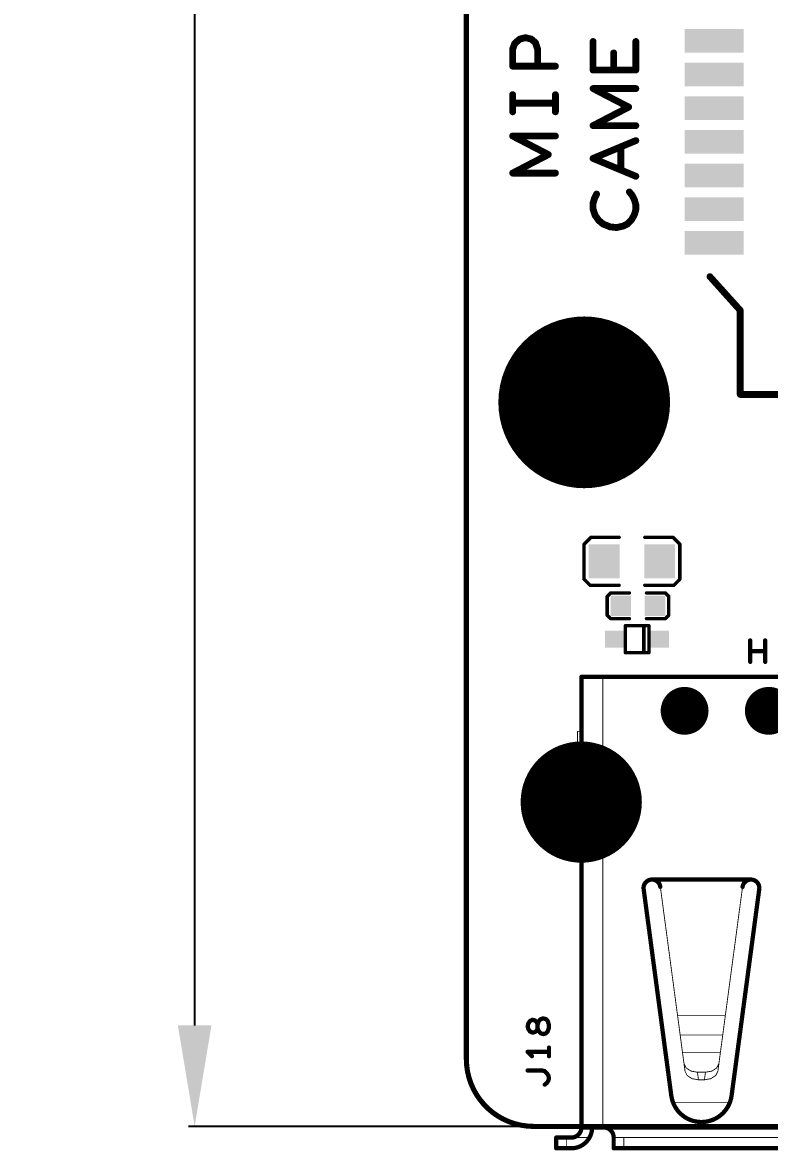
# Model space of a CAD drawing. Extents: x -12 to 107, y 8 to 106.
# Drawn here: x -12.18 to 10, y 9.79 to 43.28 of the extents above; entities that cross this region are included whole.
import ezdxf

# ---------------------------------------------------------------- set-up
doc = ezdxf.new("R2010")
doc.units = 0
doc.header["$MEASUREMENT"] = 0
doc.layers.get('0').update_dxf_attribs({"linetype": 'CONTINUOUS'})
doc.layers.get('Defpoints').update_dxf_attribs({"linetype": 'CONTINUOUS'})
doc.layers.add('SILK_TOP_ART', color=251, linetype='CONTINUOUS', true_color=0x636466)
doc.layers.add('SOLDER_TOP_ART', color=18, linetype='CONTINUOUS', true_color=0x000000)
doc.styles.get("Standard").update_dxf_attribs({"font": 'arial.ttf'})
doc.dimstyles.get("Standard").update_dxf_attribs({"dimtxt": 3, "dimasz": 3, "dimexe": 0.18, "dimexo": 0, "dimgap": 1, "dimtad": 0, "dimtih": 1, "dimtoh": 1, "dimzin": 0, "dimdsep": 46, "dimtxsty": 'Standard', "dimcen": 0.09, "dimadec": 0, "dimazin": 0, "dimtfac": 1, "dimtofl": 0, "dimtmove": 2, "dimatfit": 3, "dimfxl": 1, "dimtolj": 1, "dimtzin": 0, "dimarcsym": 0})

# ---------------------------------------------------------------- blocks, each defined once
blk = doc.blocks.new('ROUND_325')
at = {"const_width": 0.1}
blk.add_lwpolyline([(-0.05, 0, 1), (0.05, 0, 1)], format="xyb", close=True, dxfattribs=at)
blk = doc.blocks.new('ROUND_311')
at = {"const_width": 0.1016}
blk.add_lwpolyline([(-0.0508, 0, 1), (0.0508, 0, 1)], format="xyb", close=True, dxfattribs=at)
blk = doc.blocks.new('ROUND_217')
at = {"const_width": 0.0508}
blk.add_lwpolyline([(-0.0254, 0, 1), (0.0254, 0, 1)], format="xyb", close=True, dxfattribs=at)
blk = doc.blocks.new('ROUND_162')
at = {"const_width": 0.0635}
blk.add_lwpolyline([(-0.03175, 0, 1), (0.03175, 0, 1)], format="xyb", close=True, dxfattribs=at)
blk = doc.blocks.new('ROUND_216')
at = {"const_width": 0.0762}
blk.add_lwpolyline([(-0.0381, 0, 1), (0.0381, 0, 1)], format="xyb", close=True, dxfattribs=at)
blk = doc.blocks.new('ROUND_32')
at = {"const_width": 0.0127}
blk.add_lwpolyline([(-0.00635, 0, 1), (0.00635, 0, 1)], format="xyb", close=True, dxfattribs=at)
blk = doc.blocks.new('ROUND_343')
at = {"const_width": 1.8}
blk.add_lwpolyline([(-0.9, 0, 1), (0.9, 0, 1)], format="xyb", close=True, dxfattribs=at)
blk = doc.blocks.new('ROUND_340')
at = {"const_width": 2.55}
blk.add_lwpolyline([(-1.275, 0, 1), (1.275, 0, 1)], format="xyb", close=True, dxfattribs=at)
blk = doc.blocks.new('RECTANGLE_357')
blk.add_solid([(0.875, 0.35), (0.875, -0.35), (-0.875, 0.35), (-0.875, -0.35)])
blk = doc.blocks.new('RECTANGLE_373')
blk.add_solid([(0.29, 0.25), (0.29, -0.25), (-0.29, 0.25), (-0.29, -0.25)])
blk = doc.blocks.new('SQUARE_332')
blk.add_solid([(0.304, 0.304), (0.304, -0.304), (-0.304, 0.304), (-0.304, -0.304)])
blk = doc.blocks.new('RECTANGLE_331')
blk.add_solid([(0.4564, 0.5072), (0.4564, -0.5072), (-0.4564, 0.5072), (-0.4564, -0.5072)])
blk = doc.blocks.new('ROUND_372')
at = {"const_width": 0.71}
blk.add_lwpolyline([(-0.355, 0, 1), (0.355, 0, 1)], format="xyb", close=True, dxfattribs=at)
blk = doc.blocks.new('*D167')
at = {"color": 0, "linetype": 'Continuous', "lineweight": -2, "transparency": 16777216}
for p, q in [((3.038, 84.5), (-7.249, 84.5)), ((-7.069, 81.5), (-7.069, 50.032)), ((-7.069, 13.5), (-7.069, 44.968)), ((3, 10.5), (-7.249, 10.5))]:
    blk.add_line(p, q, dxfattribs=at)
at = {"color": 0, "linetype": 'Continuous', "transparency": 16777216}
for points in [[(-7.569, 81.5), (-6.569, 81.5), (-7.069, 84.5)], [(-7.569, 13.5), (-6.569, 13.5), (-7.069, 10.5)]]:
    blk.add_solid(points, dxfattribs=at)
at = {"layer": 'Defpoints', "color": 0, "linetype": 'Continuous', "transparency": 16777216}
for p in [(3.038, 84.5), (-7.069, 10.5), (3, 10.5)]:
    blk.add_point(p, dxfattribs=at)
at = {"color": 0, "linetype": 'Continuous', "transparency": 16777216, "insert": (-7.069, 47.5), "char_height": 3, "attachment_point": 5}
blk.add_mtext('\\A1;74.00', dxfattribs=at)

msp = doc.modelspace()

# ---------------------------------------------------------------- linework, layer by layer
at = {"layer": 'SILK_TOP_ART'}
for points, const_width in [([(1, 82.5), (1, 12.5)], 0.1524), ([(2.4384, 42.6593), (2.5866, 42.7863)], 0.2032), ([(2.5866, 42.7863), (2.7559, 42.8286)], 0.2032), ([(2.7559, 42.8286), (2.9252, 42.7863)], 0.2032), ([(2.9252, 42.7863), (3.0522, 42.6805)], 0.2032), ([(2.3749, 42.49), (2.4384, 42.6593)], 0.2032), ([(2.3749, 41.982), (2.3749, 42.49)], 0.2032), ([(3.0522, 42.6805), (3.1158, 42.49)], 0.2032), ([(3.1158, 42.49), (3.1158, 41.982)], 0.2032), ([(4.7625, 41.8677), (4.7625, 42.7143)], 0.2032), ([(6.0325, 42.7143), (6.0325, 41.8677)], 0.2032), ([(5.3763, 42.3757), (5.3763, 41.8677)], 0.2032), ([(3.6449, 41.982), (2.3749, 41.982)], 0.2032), ([(6.0325, 41.8677), (4.7625, 41.8677)], 0.2032), ([(2.3749, 40.6273), (2.3749, 41.1353)], 0.2032), ([(3.6449, 40.6273), (3.6449, 41.1353)], 0.2032), ([(5.8208, 40.767), (4.7625, 41.3174)], 0.2032), ([(4.7625, 41.3174), (6.0325, 41.3174)], 0.2032), ([(2.3749, 40.8813), (3.6449, 40.8813)], 0.2032), ([(4.7625, 40.2166), (5.8208, 40.767)], 0.2032), ([(6.0325, 40.2166), (4.7625, 40.2166)], 0.2032), ([(3.4332, 39.3573), (2.3749, 39.9077)], 0.2032), ([(2.3749, 39.9077), (3.6449, 39.9077)], 0.2032), ([(4.7625, 39.243), (6.0325, 39.7722)], 0.2032), ([(5.588, 39.5817), (5.588, 38.9043)], 0.2032), ([(2.3749, 38.8069), (3.4332, 39.3573)], 0.2032), ([(6.0325, 38.7138), (4.7625, 39.243)], 0.2032), ([(3.6449, 38.8069), (2.3749, 38.8069)], 0.2032), ([(4.8683, 38.1847), (4.8048, 38.0577)], 0.2032), ([(5.9267, 38.1423), (5.842, 38.2482)], 0.2032), ([(5.9902, 38.0153), (5.9267, 38.1423)], 0.2032), ([(4.8048, 38.0577), (4.7625, 37.9095)], 0.2032), ([(4.7625, 37.9095), (4.7625, 37.7402)], 0.2032), ([(6.0325, 37.8672), (5.9902, 38.0153)], 0.2032), ([(6.0325, 37.719), (6.0325, 37.8672)], 0.2032), ([(4.7625, 37.7402), (4.826, 37.5496)], 0.2032), ([(4.826, 37.5496), (4.9318, 37.4015)], 0.2032), ([(5.7785, 37.2957), (5.9055, 37.4227)], 0.2032), ([(5.9055, 37.4227), (5.9902, 37.5708)], 0.2032), ([(5.9902, 37.5708), (6.0325, 37.719)], 0.2032), ([(4.9318, 37.4015), (5.0588, 37.2957)], 0.2032), ([(5.0588, 37.2957), (5.2705, 37.211)], 0.2032), ([(5.2705, 37.211), (5.461, 37.1898)], 0.2032), ([(5.461, 37.1898), (5.6515, 37.2322)], 0.2032), ([(5.6515, 37.2322), (5.7785, 37.2957)], 0.2032), ([(8.2324, 35.7338), (9.1324, 34.7338)], 0.2), ([(9.1324, 32.2338), (9.1324, 34.7338)], 0.2), ([(12.1324, 32.2338), (9.1324, 32.2338)], 0.2), ([(4.4958, 27.7876), (4.699, 27.9908)], 0.1016), ([(4.4958, 26.7462), (4.4958, 27.7876)], 0.1016), ([(4.699, 27.9908), (5.5372, 27.9908)], 0.1016), ([(7.1374, 27.9908), (6.2992, 27.9908)], 0.1016), ([(7.3406, 27.7876), (7.1374, 27.9908)], 0.1016), ([(7.3406, 26.7462), (7.3406, 27.7876)], 0.1016), ([(4.6736, 26.5684), (4.4958, 26.7462)], 0.1016), ([(7.1628, 26.5684), (7.3406, 26.7462)], 0.1016), ([(5.5372, 26.5684), (4.6736, 26.5684)], 0.1016), ([(6.2992, 26.5684), (7.1628, 26.5684)], 0.1016), ([(5.1816, 26.2349), (5.2865, 26.3398)], 0.1016), ([(5.1816, 25.6791), (5.1816, 26.2349)], 0.1016), ([(5.2865, 26.3398), (5.842, 26.3398)], 0.1016), ([(6.9088, 26.3398), (6.35, 26.3398)], 0.1016), ([(7.0104, 26.2382), (6.9088, 26.3398)], 0.1016), ([(7.0104, 25.6794), (7.0104, 26.2382)], 0.1016), ([(5.2832, 25.5778), (5.1816, 25.6791)], 0.1016), ([(5.842, 25.5778), (5.2832, 25.5778)], 0.1016), ([(6.35, 25.5778), (6.9088, 25.5778)], 0.1016), ([(6.9088, 25.5778), (7.0104, 25.6794)], 0.1016), ([(5.7206, 25.3682), (6.4206, 25.3682)], 0.1016), ([(5.7206, 24.5682), (5.7206, 25.3682)], 0.1016), ([(6.2706, 25.3682), (6.2706, 24.5682)], 0.1016), ([(6.4206, 25.3682), (6.4206, 24.5682)], 0.1016), ([(9.4297, 24.2951), (9.4297, 24.9301)], 0.127), ([(9.8743, 24.9301), (9.8743, 24.2951)], 0.127), ([(6.4206, 24.5682), (5.7206, 24.5682)], 0.1016), ([(9.8743, 24.6126), (9.4297, 24.6126)], 0.127), ([(4.4168, 10.4699), (4.4168, 23.8499)], 0.127), ([(4.4168, 23.8499), (17.5468, 23.8499)], 0.127), ([(5.0548, 10.4699), (5.0548, 23.8499)], 0.0254), ([(4.3018, 21.7299), (4.3018, 22.2299)], 0.0254), ([(4.3018, 22.2299), (4.4168, 22.2299)], 0.0254), ([(4.4168, 21.476), (4.3018, 21.7299)], 0.0254), ([(4.1122, 21.0389), (4.3383, 21.0908)], 0.0254), ([(4.3383, 21.0908), (4.4168, 21.1499)], 0.0254), ([(2.8907, 20.8405), (2.8648, 20.821)], 0.0254), ([(2.8648, 20.821), (2.8648, 19.4388)], 0.0254), ([(2.9654, 20.8576), (2.8907, 20.8405)], 0.0254), ([(4.1122, 21.0389), (2.9654, 20.8576)], 0.0254), ([(2.9654, 20.8576), (2.9654, 19.4022)], 0.0254), ([(4.1122, 21.0389), (4.1122, 19.2209)], 0.0254), ([(2.8648, 19.4388), (2.8907, 19.4193)], 0.0254), ([(2.8907, 19.4193), (2.9654, 19.4022)], 0.0254), ([(4.1122, 19.2209), (2.9654, 19.4022)], 0.0254), ([(4.3383, 19.169), (4.1122, 19.2209)], 0.0254), ([(4.4168, 19.1099), (4.3383, 19.169)], 0.0254), ([(6.513, 17.8299), (9.4506, 17.8299)], 0.127), ([(7.0862, 11.4136), (6.2652, 17.5467)], 0.127), ([(7.4934, 12.1401), (6.7608, 17.6131)], 0.0254), ([(8.4702, 12.1401), (9.2028, 17.6131)], 0.0254), ([(9.6984, 17.5467), (8.8774, 11.4136)], 0.127), ([(3.211, 13.6864), (3.1475, 13.6229)], 0.127), ([(3.2851, 13.7075), (3.211, 13.6864)], 0.127), ([(3.3592, 13.6864), (3.2851, 13.7075)], 0.127), ([(3.4121, 13.6334), (3.3592, 13.6864)], 0.127), ([(8.6923, 13.7997), (7.2713, 13.7997)], 0.0254), ([(2.8194, 13.4747), (2.8406, 13.5594)], 0.127), ([(2.8406, 13.39), (2.8194, 13.4747)], 0.127), ([(2.8406, 13.5594), (2.8935, 13.6334)], 0.127), ([(2.8935, 13.316), (2.8406, 13.39)], 0.127), ([(2.8935, 13.6334), (2.9676, 13.6652)], 0.127), ([(2.9676, 13.6652), (3.0417, 13.644)], 0.127), ([(3.0417, 13.644), (3.0946, 13.5911)], 0.127), ([(3.0946, 13.3583), (3.0417, 13.3054)], 0.127), ([(3.0946, 13.5911), (3.1157, 13.5276)], 0.127), ([(3.1157, 13.4218), (3.0946, 13.3583)], 0.127), ([(3.1475, 13.6229), (3.1157, 13.5276)], 0.127), ([(3.1157, 13.5276), (3.1157, 13.4218)], 0.127), ([(3.1157, 13.5276), (3.1157, 13.4218)], 0.127), ([(3.1157, 13.4218), (3.1475, 13.3265)], 0.127), ([(3.4438, 13.5488), (3.4121, 13.6334)], 0.127), ([(3.4121, 13.316), (3.4438, 13.4006)], 0.127), ([(3.4544, 13.4747), (3.4438, 13.5488)], 0.127), ([(3.4438, 13.4006), (3.4544, 13.4747)], 0.127), ([(2.9676, 13.2842), (2.8935, 13.316)], 0.127), ([(3.0417, 13.3054), (2.9676, 13.2842)], 0.127), ([(3.1475, 13.3265), (3.211, 13.263)], 0.127), ([(3.211, 13.263), (3.2851, 13.2419)], 0.127), ([(3.2851, 13.2419), (3.3592, 13.263)], 0.127), ([(3.3592, 13.263), (3.4121, 13.316)], 0.127), ([(8.6137, 13.2122), (7.3499, 13.2122)], 0.0254), ([(3.4544, 12.7127), (2.8194, 12.7127)], 0.127), ([(2.8194, 12.7127), (2.9464, 12.5857)], 0.127), ([(3.4544, 12.5857), (3.4544, 12.8397)], 0.127), ([(8.545, 12.6993), (7.4186, 12.6993)], 0.0254), ([(3.2427, 12.1624), (2.8194, 12.1624)], 0.127), ([(3.3274, 12.1412), (3.2427, 12.1624)], 0.127), ([(3.3909, 12.0777), (3.3274, 12.1412)], 0.127), ([(3.4332, 12.0142), (3.3909, 12.0777)], 0.127), ([(3.4544, 11.9295), (3.4332, 12.0142)], 0.127), ([(7.4633, 12.3649), (7.5287, 12.235)], 0.0254), ([(7.4934, 12.1401), (7.5587, 12.0101)], 0.0254), ([(7.5287, 12.235), (7.6735, 12.1422)], 0.0254), ([(7.6735, 12.1422), (7.8634, 12.1086)], 0.0254), ([(8.1002, 12.1086), (7.8634, 12.1086)], 0.0254), ([(7.8634, 12.1086), (7.8934, 11.8838)], 0.0254), ([(8.0702, 11.8838), (8.1002, 12.1086)], 0.0254), ([(8.1002, 12.1086), (8.2901, 12.1422)], 0.0254), ([(8.2901, 12.1422), (8.4349, 12.235)], 0.0254), ([(8.4049, 12.0101), (8.4702, 12.1401)], 0.0254), ([(8.4349, 12.235), (8.5003, 12.3649)], 0.0254), ([(3.3274, 11.739), (3.3909, 11.792)], 0.127), ([(3.3909, 11.792), (3.4332, 11.8554)], 0.127), ([(3.4332, 11.8554), (3.4544, 11.9295)], 0.127), ([(7.5587, 12.0101), (7.7035, 11.9174)], 0.0254), ([(7.7035, 11.9174), (7.8934, 11.8838)], 0.0254), ([(8.0702, 11.8838), (7.8934, 11.8838)], 0.0254), ([(8.0702, 11.8838), (8.2601, 11.9174)], 0.0254), ([(8.2601, 11.9174), (8.4049, 12.0101)], 0.0254), ([(7.136, 11.2159), (8.8276, 11.2159)], 0.0254), ([(3, 10.5), (87, 10.5)], 0.1524), ([(4.4168, 10.4699), (17.5468, 10.4699)], 0.127), ([(3.6698, 9.8499), (3.6698, 10.1679)], 0.127), ([(3.6698, 10.1679), (4.1148, 10.1679)], 0.127), ([(3.9698, 9.8499), (3.9698, 10.1679)], 0.0254), ([(4.6574, 10.1699), (4.1495, 10.1699)], 0.0254), ([(5.3748, 9.8499), (5.3748, 10.1699)], 0.127), ([(5.3748, 10.1679), (16.5888, 10.1679)], 0.0254), ([(5.6748, 10.1679), (5.6748, 9.8499)], 0.0254), ([(3.6698, 9.8499), (4.1148, 9.8499)], 0.127), ([(5.3748, 9.8499), (16.5888, 9.8499)], 0.127)]:
    msp.add_lwpolyline(points, dxfattribs=dict(at, const_width=const_width))
for points, const_width in [([(6.7608, 17.6131, 1), (6.2652, 17.5467)], 0.127), ([(9.6984, 17.5467, 1), (9.2028, 17.6131)], 0.127), ([(1, 12.5, 0.4142136), (3, 10.5)], 0.1524), ([(7.0862, 11.4136, 0.8750449), (8.8774, 11.4136)], 0.127), ([(4.1148, 9.8499, 0.4142136), (4.7348, 10.4699)], 0.127), ([(4.1148, 10.1679, 0.4142136), (4.4168, 10.4699)], 0.127), ([(5.3748, 10.1699, 0.4142136), (5.0748, 10.4699)], 0.127)]:
    msp.add_lwpolyline(points, format="xyb", dxfattribs=dict(at, const_width=const_width))
at = {"layer": 'SOLDER_TOP_ART', "const_width": 0.1524}
for points in [[(1, 82.5), (1, 12.5)], [(3, 10.5), (87, 10.5)]]:
    msp.add_lwpolyline(points, dxfattribs=at)
msp.add_lwpolyline([(1, 12.5, 0.4142136), (3, 10.5)], format="xyb", dxfattribs=at)

# ---------------------------------------------------------------- block references
at = {"layer": 'SILK_TOP_ART'}
for name, p in [('ROUND_311', (2.5866, 42.7863)), ('ROUND_311', (2.7559, 42.8286)), ('ROUND_311', (2.9252, 42.7863)), ('ROUND_311', (2.3749, 42.49)), ('ROUND_311', (2.4384, 42.6593)), ('ROUND_311', (3.0522, 42.6805)), ('ROUND_311', (3.1158, 42.49)), ('ROUND_311', (4.7625, 42.7143)), ('ROUND_311', (6.0325, 42.7143)), ('ROUND_311', (5.3763, 42.3757)), ('ROUND_311', (2.3749, 41.982)), ('ROUND_311', (3.1158, 41.982)), ('ROUND_311', (3.6449, 41.982)), ('ROUND_311', (4.7625, 41.8677)), ('ROUND_311', (5.3763, 41.8677)), ('ROUND_311', (6.0325, 41.8677)), ('ROUND_311', (2.3749, 41.1353)), ('ROUND_311', (3.6449, 41.1353)), ('ROUND_311', (4.7625, 41.3174)), ('ROUND_311', (6.0325, 41.3174)), ('ROUND_311', (2.3749, 40.8813)), ('ROUND_311', (3.6449, 40.8813)), ('ROUND_311', (5.8208, 40.767)), ('ROUND_311', (2.3749, 40.6273)), ('ROUND_311', (3.6449, 40.6273)), ('ROUND_311', (4.7625, 40.2166)), ('ROUND_311', (6.0325, 40.2166)), ('ROUND_311', (2.3749, 39.9077)), ('ROUND_311', (3.6449, 39.9077)), ('ROUND_311', (6.0325, 39.7722)), ('ROUND_311', (5.588, 39.5817)), ('ROUND_311', (3.4332, 39.3573)), ('ROUND_311', (4.7625, 39.243)), ('ROUND_311', (2.3749, 38.8069)), ('ROUND_311', (3.6449, 38.8069)), ('ROUND_311', (5.588, 38.9043)), ('ROUND_311', (6.0325, 38.7138)), ('ROUND_311', (4.8683, 38.1847)), ('ROUND_311', (5.842, 38.2482)), ('ROUND_311', (5.9267, 38.1423)), ('ROUND_311', (4.7625, 37.9095)), ('ROUND_311', (4.8048, 38.0577)), ('ROUND_311', (5.9902, 38.0153)), ('ROUND_311', (6.0325, 37.8672)), ('ROUND_311', (4.7625, 37.7402)), ('ROUND_311', (4.826, 37.5496)), ('ROUND_311', (5.9055, 37.4227)), ('ROUND_311', (5.9902, 37.5708)), ('ROUND_311', (6.0325, 37.719)), ('ROUND_311', (4.9318, 37.4015)), ('ROUND_311', (5.0588, 37.2957)), ('ROUND_311', (5.2705, 37.211)), ('ROUND_311', (5.461, 37.1898)), ('ROUND_311', (5.6515, 37.2322)), ('ROUND_311', (5.7785, 37.2957)), ('ROUND_325', (8.2324, 35.7338)), ('ROUND_325', (9.1324, 34.7338)), ('ROUND_325', (9.1324, 34.7338)), ('ROUND_325', (9.1324, 32.2338)), ('ROUND_217', (4.4958, 27.7876)), ('ROUND_217', (4.4958, 27.7876)), ('ROUND_217', (4.699, 27.9908)), ('ROUND_217', (4.699, 27.9908)), ('ROUND_217', (5.5372, 27.9908)), ('ROUND_217', (6.2992, 27.9908)), ('ROUND_217', (7.1374, 27.9908)), ('ROUND_217', (7.1374, 27.9908)), ('ROUND_217', (7.3406, 27.7876)), ('ROUND_217', (7.3406, 27.7876)), ('ROUND_217', (4.4958, 26.7462)), ('ROUND_217', (4.4958, 26.7462)), ('ROUND_217', (7.3406, 26.7462)), ('ROUND_217', (7.3406, 26.7462)), ('ROUND_217', (4.6736, 26.5684)), ('ROUND_217', (4.6736, 26.5684)), ('ROUND_217', (5.5372, 26.5684)), ('ROUND_217', (6.2992, 26.5684)), ('ROUND_217', (7.1628, 26.5684)), ('ROUND_217', (7.1628, 26.5684)), ('ROUND_217', (5.1816, 26.2349)), ('ROUND_217', (5.1816, 26.2349)), ('ROUND_217', (5.2865, 26.3398)), ('ROUND_217', (5.2865, 26.3398)), ('ROUND_217', (5.842, 26.3398)), ('ROUND_217', (6.35, 26.3398)), ('ROUND_217', (6.9088, 26.3398)), ('ROUND_217', (6.9088, 26.3398)), ('ROUND_217', (7.0104, 26.2382)), ('ROUND_217', (7.0104, 26.2382)), ('ROUND_217', (5.1816, 25.6791)), ('ROUND_217', (5.1816, 25.6791)), ('ROUND_217', (5.2832, 25.5778)), ('ROUND_217', (5.2832, 25.5778)), ('ROUND_217', (5.842, 25.5778)), ('ROUND_217', (6.35, 25.5778)), ('ROUND_217', (6.9088, 25.5778)), ('ROUND_217', (6.9088, 25.5778)), ('ROUND_217', (7.0104, 25.6794)), ('ROUND_217', (7.0104, 25.6794)), ('ROUND_217', (5.7206, 25.3682)), ('ROUND_217', (5.7206, 25.3682)), ('ROUND_217', (6.2706, 25.3682)), ('ROUND_217', (6.4206, 25.3682)), ('ROUND_217', (6.4206, 25.3682)), ('ROUND_162', (9.4297, 24.9301)), ('ROUND_162', (9.8743, 24.9301)), ('ROUND_217', (5.7206, 24.5682)), ('ROUND_217', (5.7206, 24.5682)), ('ROUND_217', (6.2706, 24.5682)), ('ROUND_217', (6.4206, 24.5682)), ('ROUND_217', (6.4206, 24.5682)), ('ROUND_162', (9.4297, 24.6126)), ('ROUND_162', (9.8743, 24.6126)), ('ROUND_162', (9.4297, 24.2951)), ('ROUND_162', (9.8743, 24.2951)), ('ROUND_162', (4.4168, 23.8499)), ('ROUND_162', (4.4168, 23.8499)), ('ROUND_32', (5.0548, 23.8499)), ('ROUND_32', (4.3018, 22.2299)), ('ROUND_32', (4.3018, 22.2299)), ('ROUND_32', (4.4168, 22.2299)), ('ROUND_32', (4.3018, 21.7299)), ('ROUND_32', (4.3018, 21.7299)), ('ROUND_32', (4.4168, 21.476)), ('ROUND_32', (4.3383, 21.0908)), ('ROUND_32', (4.3383, 21.0908)), ('ROUND_32', (4.4168, 21.1499)), ('ROUND_32', (2.8648, 20.821)), ('ROUND_32', (2.8648, 20.821)), ('ROUND_32', (2.8907, 20.8405)), ('ROUND_32', (2.8907, 20.8405)), ('ROUND_32', (2.9654, 20.8576)), ('ROUND_32', (2.9654, 20.8576)), ('ROUND_32', (2.9654, 20.8576)), ('ROUND_32', (4.1122, 21.0389)), ('ROUND_32', (4.1122, 21.0389)), ('ROUND_32', (4.1122, 21.0389)), ('ROUND_32', (2.8648, 19.4388)), ('ROUND_32', (2.8648, 19.4388)), ('ROUND_32', (2.8907, 19.4193)), ('ROUND_32', (2.8907, 19.4193)), ('ROUND_32', (2.9654, 19.4022)), ('ROUND_32', (2.9654, 19.4022)), ('ROUND_32', (2.9654, 19.4022)), ('ROUND_32', (4.1122, 19.2209)), ('ROUND_32', (4.1122, 19.2209)), ('ROUND_32', (4.1122, 19.2209)), ('ROUND_32', (4.3383, 19.169)), ('ROUND_32', (4.3383, 19.169)), ('ROUND_32', (4.4168, 19.1099)), ('ROUND_162', (6.513, 17.8299)), ('ROUND_162', (9.4506, 17.8299)), ('ROUND_162', (6.2652, 17.5467)), ('ROUND_162', (6.2652, 17.5467)), ('ROUND_162', (6.7608, 17.6131)), ('ROUND_32', (6.7608, 17.6131)), ('ROUND_162', (9.2028, 17.6131)), ('ROUND_32', (9.2028, 17.6131)), ('ROUND_162', (9.6984, 17.5467)), ('ROUND_162', (9.6984, 17.5467)), ('ROUND_162', (3.211, 13.6864)), ('ROUND_162', (3.2851, 13.7075)), ('ROUND_162', (3.3592, 13.6864)), ('ROUND_32', (7.2713, 13.7997)), ('ROUND_32', (8.6923, 13.7997)), ('ROUND_162', (2.8194, 13.4747)), ('ROUND_162', (2.8406, 13.5594)), ('ROUND_162', (2.8406, 13.39)), ('ROUND_162', (2.8935, 13.6334)), ('ROUND_162', (2.9676, 13.6652)), ('ROUND_162', (3.0417, 13.644)), ('ROUND_162', (3.0946, 13.5911)), ('ROUND_162', (3.0946, 13.3583)), ('ROUND_162', (3.1157, 13.5276)), ('ROUND_162', (3.1157, 13.5276)), ('ROUND_162', (3.1157, 13.4218)), ('ROUND_162', (3.1157, 13.4218)), ('ROUND_162', (3.1475, 13.6229)), ('ROUND_162', (3.4121, 13.6334)), ('ROUND_162', (3.4438, 13.5488)), ('ROUND_162', (3.4438, 13.4006)), ('ROUND_162', (3.4544, 13.4747)), ('ROUND_162', (3.4544, 13.4747)), ('ROUND_162', (2.8935, 13.316)), ('ROUND_162', (2.9676, 13.2842)), ('ROUND_162', (3.0417, 13.3054)), ('ROUND_162', (3.1475, 13.3265)), ('ROUND_162', (3.211, 13.263)), ('ROUND_162', (3.2851, 13.2419)), ('ROUND_162', (3.3592, 13.263)), ('ROUND_162', (3.4121, 13.316)), ('ROUND_32', (7.3499, 13.2122)), ('ROUND_32', (8.6137, 13.2122)), ('ROUND_162', (2.8194, 12.7127)), ('ROUND_162', (3.4544, 12.8397)), ('ROUND_162', (3.4544, 12.7127)), ('ROUND_216', (1, 12.5)), ('ROUND_216', (1, 12.5)), ('ROUND_162', (2.9464, 12.5857)), ('ROUND_162', (3.4544, 12.5857)), ('ROUND_32', (7.4186, 12.6993)), ('ROUND_32', (8.545, 12.6993)), ('ROUND_162', (2.8194, 12.1624)), ('ROUND_162', (3.2427, 12.1624)), ('ROUND_162', (3.3274, 12.1412)), ('ROUND_162', (3.3909, 12.0777)), ('ROUND_162', (3.4332, 12.0142)), ('ROUND_32', (7.4633, 12.3649)), ('ROUND_32', (7.4934, 12.1401)), ('ROUND_32', (7.4934, 12.1401)), ('ROUND_32', (7.5287, 12.235)), ('ROUND_32', (7.5287, 12.235)), ('ROUND_32', (7.6735, 12.1422)), ('ROUND_32', (7.6735, 12.1422)), ('ROUND_32', (7.8634, 12.1086)), ('ROUND_32', (7.8634, 12.1086)), ('ROUND_32', (7.8634, 12.1086)), ('ROUND_32', (8.1002, 12.1086)), ('ROUND_32', (8.1002, 12.1086)), ('ROUND_32', (8.1002, 12.1086)), ('ROUND_32', (8.2901, 12.1422)), ('ROUND_32', (8.2901, 12.1422)), ('ROUND_32', (8.4349, 12.235)), ('ROUND_32', (8.4349, 12.235)), ('ROUND_32', (8.4702, 12.1401)), ('ROUND_32', (8.4702, 12.1401)), ('ROUND_32', (8.5003, 12.3649)), ('ROUND_162', (3.3274, 11.739)), ('ROUND_162', (3.3909, 11.792)), ('ROUND_162', (3.4332, 11.8554)), ('ROUND_162', (3.4544, 11.9295)), ('ROUND_32', (7.5587, 12.0101)), ('ROUND_32', (7.5587, 12.0101)), ('ROUND_32', (7.7035, 11.9174)), ('ROUND_32', (7.7035, 11.9174)), ('ROUND_32', (7.8934, 11.8838)), ('ROUND_32', (7.8934, 11.8838)), ('ROUND_32', (7.8934, 11.8838)), ('ROUND_32', (8.0702, 11.8838)), ('ROUND_32', (8.0702, 11.8838)), ('ROUND_32', (8.0702, 11.8838)), ('ROUND_32', (8.2601, 11.9174)), ('ROUND_32', (8.2601, 11.9174)), ('ROUND_32', (8.4049, 12.0101)), ('ROUND_32', (8.4049, 12.0101)), ('ROUND_162', (7.0862, 11.4136)), ('ROUND_162', (7.0862, 11.4136)), ('ROUND_162', (8.8774, 11.4136)), ('ROUND_162', (8.8774, 11.4136)), ('ROUND_32', (7.136, 11.2159)), ('ROUND_32', (8.8276, 11.2159)), ('ROUND_216', (3, 10.5)), ('ROUND_216', (3, 10.5)), ('ROUND_162', (4.4168, 10.4699)), ('ROUND_162', (4.4168, 10.4699)), ('ROUND_162', (4.4168, 10.4699)), ('ROUND_162', (4.7348, 10.4699)), ('ROUND_162', (5.0748, 10.4699)), ('ROUND_32', (5.0548, 10.4699)), ('ROUND_162', (3.6698, 10.1679)), ('ROUND_162', (3.6698, 10.1679)), ('ROUND_32', (3.9698, 10.1679)), ('ROUND_162', (4.1148, 10.1679)), ('ROUND_162', (4.1148, 10.1679)), ('ROUND_32', (4.1495, 10.1699)), ('ROUND_32', (4.6574, 10.1699)), ('ROUND_162', (5.3748, 10.1699)), ('ROUND_162', (5.3748, 10.1699)), ('ROUND_32', (5.3748, 10.1679)), ('ROUND_32', (5.6748, 10.1679)), ('ROUND_162', (3.6698, 9.8499)), ('ROUND_162', (3.6698, 9.8499)), ('ROUND_32', (3.9698, 9.8499)), ('ROUND_162', (4.1148, 9.8499)), ('ROUND_162', (4.1148, 9.8499)), ('ROUND_162', (5.3748, 9.8499)), ('ROUND_162', (5.3748, 9.8499)), ('ROUND_32', (5.6748, 9.8499))]:
    msp.add_blockref(name, p, dxfattribs=at)
at = {"layer": 'SOLDER_TOP_ART'}
for name, p in [('RECTANGLE_357', (8.3574, 42.7338)), ('RECTANGLE_357', (8.3574, 41.7338)), ('RECTANGLE_357', (8.3574, 40.7338)), ('RECTANGLE_357', (8.3574, 39.7338)), ('RECTANGLE_357', (8.3574, 38.7338)), ('RECTANGLE_357', (8.3574, 37.7338)), ('RECTANGLE_357', (8.3574, 36.7338)), ('ROUND_340', (4.5, 32)), ('RECTANGLE_331', (5.0927, 27.2796)), ('RECTANGLE_331', (6.7437, 27.2796)), ('SQUARE_332', (5.588, 25.9588)), ('SQUARE_332', (6.604, 25.9588)), ('RECTANGLE_373', (5.4106, 24.9682)), ('RECTANGLE_373', (6.7306, 24.9682)), ('ROUND_372', (7.4818, 22.8399)), ('ROUND_372', (9.9818, 22.8399)), ('ROUND_343', (4.4118, 20.1299)), ('ROUND_216', (1, 12.5)), ('ROUND_216', (1, 12.5)), ('ROUND_216', (3, 10.5)), ('ROUND_216', (3, 10.5))]:
    msp.add_blockref(name, p, dxfattribs=at)

# ---------------------------------------------------------------- dimensions: what is measured, and where the dimension line sits
at = {"linetype": 'Continuous'}
dim = msp.add_linear_dim(base=(-7.069134, 10.5), p1=(3.0381, 84.5), p2=(3, 10.5), angle=90, dimstyle='Standard', dxfattribs=at)
dim.commit()
dim.dimension.update_dxf_attribs({"geometry": '*D167', "text_midpoint": (-7.069134, 47.5)})

doc.saveas('drawing.dxf')
